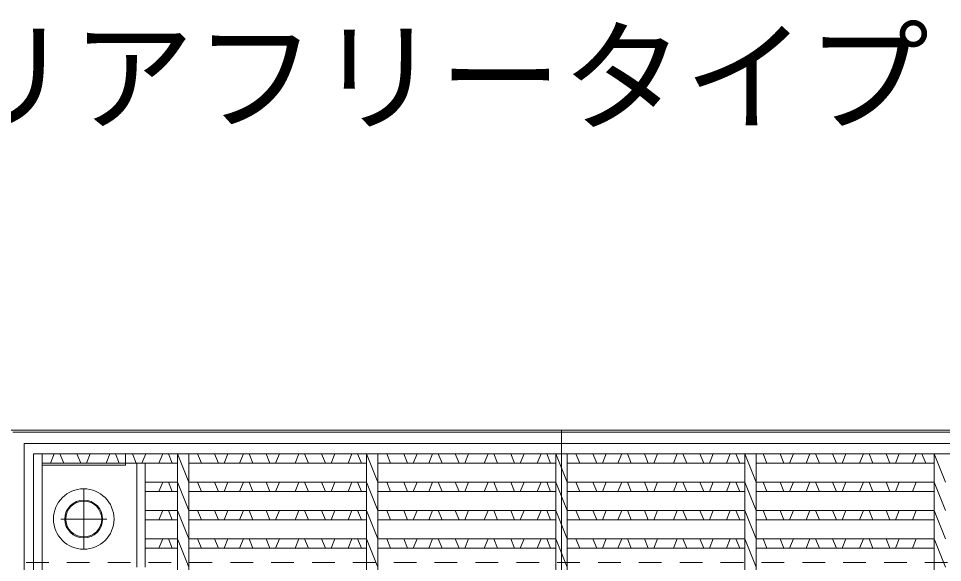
# Model space of a CAD drawing. Units: millimetres at full size, sheet at 1:40; details may follow other scales. Extents: x 69750 to 116230, y -28801 to 513.
# Drawn here: x 73641.9 to 74130.4, y -23811.4 to -23523.7 of the extents above; entities that cross this region are included whole.
import ezdxf
from ezdxf.enums import TextEntityAlignment as Align

# ---------------------------------------------------------------- set-up
doc = ezdxf.new("R2010")
doc.units = ezdxf.units.MM
doc.header["$LTSCALE"] = 40
doc.linetypes.add('USER1', pattern=[0.54, 0.3, -0.24])
doc.linetypes.add('USER3', pattern=[11.43, 7.62, -1.27, 1.27, -1.27])
for name, color, linetype, lineweight in [('インサート', 92, 'USER1', 5), ('グレーチング', 7, 'USER1', 5), ('中心線', 1, 'USER3', 9), ('受枠', 3, 'USER1', 9), ('図枠', 7, 'Continuous', 5), ('本体', 7, 'Continuous', 20), ('補助線', 8, 'Continuous', 13)]:
    doc.layers.add(name, color=color, linetype=linetype, lineweight=lineweight)
doc.styles.add('ＭＳ ゴシック', font='')
doc.styles.get('ＭＳ ゴシック').set_extended_font_data('MS Gothic')

msp = doc.modelspace()

# ---------------------------------------------------------------- linework, layer by layer
at = {"layer": 'インサート', "linetype": 'Continuous'}
for radius in [16, 10, 9.5]:
    msp.add_circle((73676.42, -23788.42), radius, dxfattribs=at)
at = {"layer": 'グレーチング', "linetype": 'Continuous'}
for p, q in [((73649.92, -24268.92), (73649.92, -23753.92)), ((73649.92, -23753.92), (74207.92, -23753.92)), ((73654.42, -24268.92), (73654.42, -23753.92)), ((73658.83, -23758.92), (73660.83, -23753.92)), ((73663.83, -23753.92), (73665.83, -23758.92)), ((73674.83, -23758.92), (73672.83, -23753.92)), ((73679.83, -23753.92), (73677.83, -23758.92)), ((73688.19, -23758.92), (73690.19, -23753.92)), ((73693.19, -23753.92), (73695.19, -23758.92)), ((73698.42, -23753.92), (73698.42, -23759.93)), ((73704.19, -23758.92), (73702.19, -23753.92)), ((73709.19, -23753.92), (73707.19, -23758.92)), ((73716.19, -23758.92), (73718.19, -23753.92)), ((73721.19, -23753.92), (73723.19, -23758.92)), ((73725.92, -23753.92), (73725.92, -24268.92)), ((73725.92, -23753.92), (73731.92, -23768.92)), ((73731.92, -23753.92), (73731.92, -24268.92)), ((73736.62, -23753.92), (73738.62, -23758.92)), ((73747.62, -23758.92), (73745.62, -23753.92)), ((73752.62, -23753.92), (73750.62, -23758.92)), ((73758.83, -23758.92), (73760.83, -23753.92)), ((73763.83, -23753.92), (73765.83, -23758.92)), ((73774.83, -23758.92), (73772.83, -23753.92)), ((73779.83, -23753.92), (73777.83, -23758.92)), ((73788.19, -23758.92), (73790.19, -23753.92)), ((73793.19, -23753.92), (73795.19, -23758.92)), ((73804.19, -23758.92), (73802.19, -23753.92)), ((73809.19, -23753.92), (73807.19, -23758.92)), ((73816.19, -23758.92), (73818.19, -23753.92)), ((73821.19, -23753.92), (73823.19, -23758.92)), ((73825.92, -23753.92), (73825.92, -24268.92)), ((73825.92, -23753.92), (73831.92, -23768.92)), ((73831.92, -23753.92), (73831.92, -24268.92)), ((73836.62, -23753.92), (73838.62, -23758.92)), ((73847.62, -23758.92), (73845.62, -23753.92)), ((73852.62, -23753.92), (73850.62, -23758.92)), ((73858.83, -23758.92), (73860.83, -23753.92)), ((73863.83, -23753.92), (73865.83, -23758.92)), ((73874.83, -23758.92), (73872.83, -23753.92)), ((73879.83, -23753.92), (73877.83, -23758.92)), ((73888.19, -23758.92), (73890.19, -23753.92)), ((73893.19, -23753.92), (73895.19, -23758.92)), ((73904.19, -23758.92), (73902.19, -23753.92)), ((73909.19, -23753.92), (73907.19, -23758.92)), ((73916.19, -23758.92), (73918.19, -23753.92)), ((73921.19, -23753.92), (73923.19, -23758.92)), ((73925.92, -23753.92), (73925.92, -24268.92)), ((73925.92, -23753.92), (73931.92, -23768.92)), ((73931.92, -23753.92), (73931.92, -24268.92)), ((73936.62, -23753.92), (73938.62, -23758.92)), ((73947.62, -23758.92), (73945.62, -23753.92)), ((73952.62, -23753.92), (73950.62, -23758.92)), ((73958.83, -23758.92), (73960.83, -23753.92)), ((73963.83, -23753.92), (73965.83, -23758.92)), ((73974.83, -23758.92), (73972.83, -23753.92)), ((73979.83, -23753.92), (73977.83, -23758.92)), ((73988.19, -23758.92), (73990.19, -23753.92)), ((73993.19, -23753.92), (73995.19, -23758.92)), ((74004.19, -23758.92), (74002.19, -23753.92)), ((74009.19, -23753.92), (74007.19, -23758.92)), ((74016.19, -23758.92), (74018.19, -23753.92)), ((74021.19, -23753.92), (74023.19, -23758.92)), ((74025.92, -23753.92), (74025.92, -24268.92)), ((74025.92, -23753.92), (74031.92, -23768.92)), ((74031.92, -23753.92), (74031.92, -24268.92)), ((74035.58, -23753.92), (74037.58, -23758.92)), ((74046.58, -23758.92), (74044.58, -23753.92)), ((74051.58, -23753.92), (74049.58, -23758.92)), ((74058.3, -23758.92), (74060.3, -23753.92)), ((74063.3, -23753.92), (74065.3, -23758.92)), ((74074.3, -23758.92), (74072.3, -23753.92)), ((74079.3, -23753.92), (74077.3, -23758.92)), ((74086.56, -23758.92), (74088.56, -23753.92)), ((74091.56, -23753.92), (74093.56, -23758.92)), ((74102.56, -23758.92), (74100.56, -23753.92)), ((74107.56, -23753.92), (74105.56, -23758.92)), ((74114.56, -23758.92), (74116.56, -23753.92)), ((74119.56, -23753.92), (74121.56, -23758.92)), ((74125.92, -23753.92), (74125.92, -24268.92)), ((74125.92, -23753.92), (74131.92, -23768.92)), ((73654.42, -23758.92), (73725.92, -23758.92)), ((73698.42, -23759.93), (73654.42, -23759.93)), ((73704.42, -23813.92), (73704.42, -23758.92)), ((73708.92, -23813.92), (73708.92, -23758.92)), ((73731.92, -23758.92), (73825.92, -23758.92)), ((73831.92, -23758.92), (73925.92, -23758.92)), ((73931.92, -23758.92), (74025.92, -23758.92)), ((74031.92, -23758.92), (74125.92, -23758.92)), ((73708.92, -23768.92), (73725.92, -23768.92)), ((73716.19, -23773.92), (73718.19, -23768.92)), ((73721.19, -23768.92), (73723.19, -23773.92)), ((73725.92, -23768.92), (73731.92, -23783.92)), ((73731.92, -23768.92), (73825.92, -23768.92)), ((73736.62, -23768.92), (73738.62, -23773.92)), ((73747.62, -23773.92), (73745.62, -23768.92)), ((73752.62, -23768.92), (73750.62, -23773.92)), ((73758.83, -23773.92), (73760.83, -23768.92)), ((73763.83, -23768.92), (73765.83, -23773.92)), ((73774.83, -23773.92), (73772.83, -23768.92)), ((73779.83, -23768.92), (73777.83, -23773.92)), ((73788.19, -23773.92), (73790.19, -23768.92)), ((73793.19, -23768.92), (73795.19, -23773.92)), ((73804.19, -23773.92), (73802.19, -23768.92)), ((73809.19, -23768.92), (73807.19, -23773.92)), ((73816.19, -23773.92), (73818.19, -23768.92)), ((73821.19, -23768.92), (73823.19, -23773.92)), ((73825.92, -23768.92), (73831.92, -23783.92)), ((73831.92, -23768.92), (73925.92, -23768.92)), ((73836.62, -23768.92), (73838.62, -23773.92)), ((73847.62, -23773.92), (73845.62, -23768.92)), ((73852.62, -23768.92), (73850.62, -23773.92)), ((73858.83, -23773.92), (73860.83, -23768.92)), ((73863.83, -23768.92), (73865.83, -23773.92)), ((73874.83, -23773.92), (73872.83, -23768.92)), ((73879.83, -23768.92), (73877.83, -23773.92)), ((73888.19, -23773.92), (73890.19, -23768.92)), ((73893.19, -23768.92), (73895.19, -23773.92)), ((73904.19, -23773.92), (73902.19, -23768.92)), ((73909.19, -23768.92), (73907.19, -23773.92)), ((73916.19, -23773.92), (73918.19, -23768.92)), ((73921.19, -23768.92), (73923.19, -23773.92)), ((73925.92, -23768.92), (73931.92, -23783.92)), ((73931.92, -23768.92), (74025.92, -23768.92)), ((73936.62, -23768.92), (73938.62, -23773.92)), ((73947.62, -23773.92), (73945.62, -23768.92)), ((73952.62, -23768.92), (73950.62, -23773.92)), ((73958.83, -23773.92), (73960.83, -23768.92)), ((73963.83, -23768.92), (73965.83, -23773.92)), ((73974.83, -23773.92), (73972.83, -23768.92)), ((73979.83, -23768.92), (73977.83, -23773.92)), ((73988.19, -23773.92), (73990.19, -23768.92)), ((73993.19, -23768.92), (73995.19, -23773.92)), ((74004.19, -23773.92), (74002.19, -23768.92)), ((74009.19, -23768.92), (74007.19, -23773.92)), ((74016.19, -23773.92), (74018.19, -23768.92)), ((74021.19, -23768.92), (74023.19, -23773.92)), ((74025.92, -23768.92), (74031.92, -23783.92)), ((74031.92, -23768.92), (74125.92, -23768.92)), ((74035.58, -23768.92), (74037.58, -23773.92)), ((74046.58, -23773.92), (74044.58, -23768.92)), ((74051.58, -23768.92), (74049.58, -23773.92)), ((74058.3, -23773.92), (74060.3, -23768.92)), ((74063.3, -23768.92), (74065.3, -23773.92)), ((74074.3, -23773.92), (74072.3, -23768.92)), ((74079.3, -23768.92), (74077.3, -23773.92)), ((74086.56, -23773.92), (74088.56, -23768.92)), ((74091.56, -23768.92), (74093.56, -23773.92)), ((74102.56, -23773.92), (74100.56, -23768.92)), ((74107.56, -23768.92), (74105.56, -23773.92)), ((74114.56, -23773.92), (74116.56, -23768.92)), ((74125.92, -23768.92), (74131.92, -23783.92)), ((73708.92, -23773.92), (73725.92, -23773.92)), ((73731.92, -23773.92), (73825.92, -23773.92)), ((73831.92, -23773.92), (73925.92, -23773.92)), ((73931.92, -23773.92), (74025.92, -23773.92)), ((74031.92, -23773.92), (74125.92, -23773.92)), ((73708.92, -23783.92), (73725.92, -23783.92)), ((73716.19, -23788.92), (73718.19, -23783.92)), ((73721.19, -23783.92), (73723.19, -23788.92)), ((73725.92, -23783.92), (73731.92, -23798.92)), ((73731.92, -23783.92), (73825.92, -23783.92)), ((73736.62, -23783.92), (73738.62, -23788.92)), ((73747.62, -23788.92), (73745.62, -23783.92)), ((73752.62, -23783.92), (73750.62, -23788.92)), ((73758.83, -23788.92), (73760.83, -23783.92)), ((73763.83, -23783.92), (73765.83, -23788.92)), ((73774.83, -23788.92), (73772.83, -23783.92)), ((73779.83, -23783.92), (73777.83, -23788.92)), ((73788.19, -23788.92), (73790.19, -23783.92)), ((73793.19, -23783.92), (73795.19, -23788.92)), ((73804.19, -23788.92), (73802.19, -23783.92)), ((73809.19, -23783.92), (73807.19, -23788.92)), ((73816.19, -23788.92), (73818.19, -23783.92)), ((73821.19, -23783.92), (73823.19, -23788.92)), ((73825.92, -23783.92), (73831.92, -23798.92)), ((73831.92, -23783.92), (73925.92, -23783.92)), ((73836.62, -23783.92), (73838.62, -23788.92)), ((73847.62, -23788.92), (73845.62, -23783.92)), ((73852.62, -23783.92), (73850.62, -23788.92)), ((73858.83, -23788.92), (73860.83, -23783.92)), ((73863.83, -23783.92), (73865.83, -23788.92)), ((73874.83, -23788.92), (73872.83, -23783.92)), ((73879.83, -23783.92), (73877.83, -23788.92)), ((73888.19, -23788.92), (73890.19, -23783.92)), ((73893.19, -23783.92), (73895.19, -23788.92)), ((73904.19, -23788.92), (73902.19, -23783.92)), ((73909.19, -23783.92), (73907.19, -23788.92)), ((73916.19, -23788.92), (73918.19, -23783.92)), ((73921.19, -23783.92), (73923.19, -23788.92)), ((73925.92, -23783.92), (73931.92, -23798.92)), ((73931.92, -23783.92), (74025.92, -23783.92)), ((73936.62, -23783.92), (73938.62, -23788.92)), ((73947.62, -23788.92), (73945.62, -23783.92)), ((73952.62, -23783.92), (73950.62, -23788.92)), ((73958.83, -23788.92), (73960.83, -23783.92)), ((73963.83, -23783.92), (73965.83, -23788.92)), ((73974.83, -23788.92), (73972.83, -23783.92)), ((73979.83, -23783.92), (73977.83, -23788.92)), ((73988.19, -23788.92), (73990.19, -23783.92)), ((73993.19, -23783.92), (73995.19, -23788.92)), ((74004.19, -23788.92), (74002.19, -23783.92)), ((74009.19, -23783.92), (74007.19, -23788.92)), ((74016.19, -23788.92), (74018.19, -23783.92)), ((74021.19, -23783.92), (74023.19, -23788.92)), ((74025.92, -23783.92), (74031.92, -23798.92)), ((74031.92, -23783.92), (74125.92, -23783.92)), ((74035.58, -23783.92), (74037.58, -23788.92)), ((74046.58, -23788.92), (74044.58, -23783.92)), ((74051.58, -23783.92), (74049.58, -23788.92)), ((74058.3, -23788.92), (74060.3, -23783.92)), ((74063.3, -23783.92), (74065.3, -23788.92)), ((74074.3, -23788.92), (74072.3, -23783.92)), ((74079.3, -23783.92), (74077.3, -23788.92)), ((74086.56, -23788.92), (74088.56, -23783.92)), ((74091.56, -23783.92), (74093.56, -23788.92)), ((74102.56, -23788.92), (74100.56, -23783.92)), ((74107.56, -23783.92), (74105.56, -23788.92)), ((74114.56, -23788.92), (74116.56, -23783.92)), ((74125.92, -23783.92), (74131.92, -23798.92)), ((73708.92, -23788.92), (73725.92, -23788.92)), ((73731.92, -23788.92), (73825.92, -23788.92)), ((73831.92, -23788.92), (73925.92, -23788.92)), ((73931.92, -23788.92), (74025.92, -23788.92)), ((74031.92, -23788.92), (74125.92, -23788.92)), ((73708.92, -23798.92), (73725.92, -23798.92)), ((73716.19, -23803.92), (73718.19, -23798.92)), ((73721.19, -23798.92), (73723.19, -23803.92)), ((73725.92, -23798.92), (73731.92, -23813.92)), ((73731.92, -23798.92), (73825.92, -23798.92)), ((73736.62, -23798.92), (73738.62, -23803.92)), ((73747.62, -23803.92), (73745.62, -23798.92)), ((73752.62, -23798.92), (73750.62, -23803.92)), ((73758.83, -23803.92), (73760.83, -23798.92)), ((73763.83, -23798.92), (73765.83, -23803.92)), ((73774.83, -23803.92), (73772.83, -23798.92)), ((73779.83, -23798.92), (73777.83, -23803.92)), ((73788.19, -23803.92), (73790.19, -23798.92)), ((73793.19, -23798.92), (73795.19, -23803.92)), ((73804.19, -23803.92), (73802.19, -23798.92)), ((73809.19, -23798.92), (73807.19, -23803.92)), ((73816.19, -23803.92), (73818.19, -23798.92)), ((73821.19, -23798.92), (73823.19, -23803.92)), ((73825.92, -23798.92), (73831.92, -23813.92)), ((73831.92, -23798.92), (73925.92, -23798.92)), ((73836.62, -23798.92), (73838.62, -23803.92)), ((73847.62, -23803.92), (73845.62, -23798.92)), ((73852.62, -23798.92), (73850.62, -23803.92)), ((73858.83, -23803.92), (73860.83, -23798.92)), ((73863.83, -23798.92), (73865.83, -23803.92)), ((73874.83, -23803.92), (73872.83, -23798.92)), ((73879.83, -23798.92), (73877.83, -23803.92)), ((73888.19, -23803.92), (73890.19, -23798.92)), ((73893.19, -23798.92), (73895.19, -23803.92)), ((73904.19, -23803.92), (73902.19, -23798.92)), ((73909.19, -23798.92), (73907.19, -23803.92)), ((73916.19, -23803.92), (73918.19, -23798.92)), ((73921.19, -23798.92), (73923.19, -23803.92)), ((73925.92, -23798.92), (73931.92, -23813.92)), ((73931.92, -23798.92), (74025.92, -23798.92)), ((73936.62, -23798.92), (73938.62, -23803.92)), ((73947.62, -23803.92), (73945.62, -23798.92)), ((73952.62, -23798.92), (73950.62, -23803.92)), ((73958.83, -23803.92), (73960.83, -23798.92)), ((73963.83, -23798.92), (73965.83, -23803.92)), ((73974.83, -23803.92), (73972.83, -23798.92)), ((73979.83, -23798.92), (73977.83, -23803.92)), ((73988.19, -23803.92), (73990.19, -23798.92)), ((73993.19, -23798.92), (73995.19, -23803.92)), ((74004.19, -23803.92), (74002.19, -23798.92)), ((74009.19, -23798.92), (74007.19, -23803.92)), ((74016.19, -23803.92), (74018.19, -23798.92)), ((74021.19, -23798.92), (74023.19, -23803.92)), ((74025.92, -23798.92), (74031.92, -23813.92)), ((74031.92, -23798.92), (74125.92, -23798.92)), ((74035.58, -23798.92), (74037.58, -23803.92)), ((74046.58, -23803.92), (74044.58, -23798.92)), ((74051.58, -23798.92), (74049.58, -23803.92)), ((74058.3, -23803.92), (74060.3, -23798.92)), ((74063.3, -23798.92), (74065.3, -23803.92)), ((74074.3, -23803.92), (74072.3, -23798.92)), ((74079.3, -23798.92), (74077.3, -23803.92)), ((74086.56, -23803.92), (74088.56, -23798.92)), ((74091.56, -23798.92), (74093.56, -23803.92)), ((74102.56, -23803.92), (74100.56, -23798.92)), ((74107.56, -23798.92), (74105.56, -23803.92)), ((74114.56, -23803.92), (74116.56, -23798.92)), ((74125.92, -23798.92), (74131.92, -23813.92)), ((73708.92, -23803.92), (73725.92, -23803.92)), ((73731.92, -23803.92), (73825.92, -23803.92)), ((73831.92, -23803.92), (73925.92, -23803.92)), ((73931.92, -23803.92), (74025.92, -23803.92)), ((74031.92, -23803.92), (74125.92, -23803.92))]:
    msp.add_line(p, q, dxfattribs=at)
at = {"layer": '中心線'}
for p, q in [((73676.42, -23772.52), (73676.42, -23804.32)), ((73688.55, -23788.42), (73664.3, -23788.42))]:
    msp.add_line(p, q, dxfattribs=at)
at = {"layer": '受枠', "linetype": 'Continuous', "lineweight": 5}
for p, q in [((73638.92, -23742.42), (74218.92, -23742.42)), ((73644.92, -23748.42), (73644.92, -24274.42)), ((73644.92, -23748.42), (74212.92, -23748.42))]:
    msp.add_line(p, q, dxfattribs=at)
at = {"layer": '本体'}
msp.add_line((74427.92, -23741.42), (73429.92, -23741.42), dxfattribs=at)
at = {"layer": '本体', "linetype": 'USER1', "lineweight": 9}
msp.add_line((73429.92, -23811.42), (74427.92, -23811.42), dxfattribs=at)
at = {"layer": '補助線', "lineweight": 20}
msp.add_line((73928.92, -24281.42), (73928.92, -23741.42), dxfattribs=at)

# ---------------------------------------------------------------- texts
at = {"layer": '図枠', "style": 'ＭＳ ゴシック'}
msp.add_text('集水桝 バリアフリータイプ 400型 平面図', height=47.47, dxfattribs=at).set_placement((73928.92, -23592.5), align=Align.BOTTOM_CENTER)

doc.saveas('drawing.dxf')
